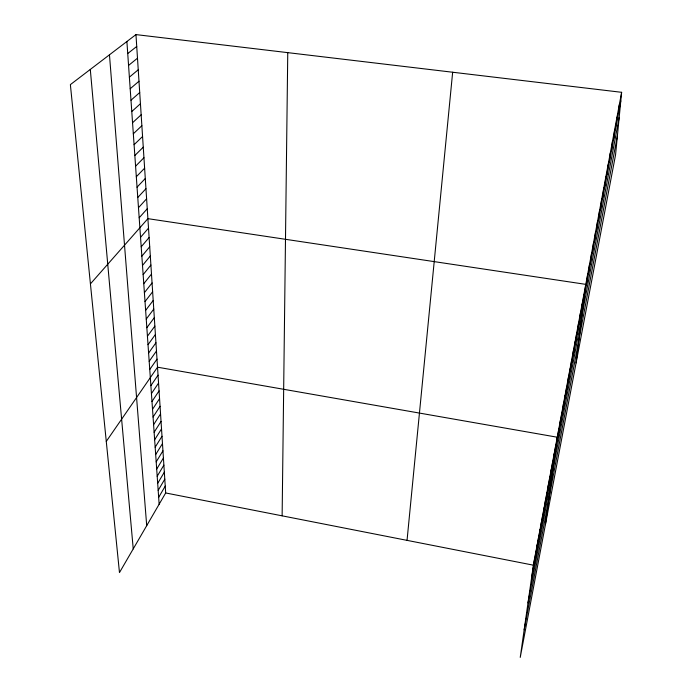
<?xml version="1.0" encoding="UTF-8"?>
<svg xmlns="http://www.w3.org/2000/svg" width="692" height="692" viewBox="0 0 692 692"><rect width="100%" height="100%" fill="white"/><g stroke="black" fill="none" stroke-linecap="round" stroke-linejoin="round"><path stroke-width="1.04" d="M282.128 515.834L287.76 52.635M407.043 540.365L452.654 72.236M621.624 92.313L615.551 154.87L520.237 657.4L533.368 565.174L621.624 92.313L135.961 34.6L70.376 84.623L119.474 572.587L165.682 492.963L135.961 34.6M618.423 113.523L619.297 104.786M616.088 126.005L616.996 117.095M613.787 138.322L614.73 129.248M611.512 150.475L612.489 141.246M609.271 162.482L610.275 153.096M607.057 174.323L608.095 164.791M604.869 186.018L605.941 176.348M602.706 197.566L603.813 187.748M600.578 208.967L601.711 199.019M596.392 231.344L597.577 221.137M598.468 220.22L599.627 210.143M594.333 242.321L595.553 231.993M590.302 263.886L591.573 253.315M592.309 253.168L593.554 242.719M588.321 274.464L589.619 263.79M576.081 362.963L585.778 284.36L147.889 218.655L90.427 283.884M586.366 284.922L587.69 274.136M580.752 314.955L582.136 303.866M582.586 305.163L583.944 294.169M577.145 334.21L578.581 322.939M578.936 324.643L580.346 313.459M573.625 353.032L575.095 341.588M575.381 343.682L576.825 332.316M570.182 371.44L571.696 359.831M571.895 362.288L573.383 350.766M565.165 398.289L566.722 386.465M566.817 389.44L568.366 377.685M568.495 380.488L570.018 368.81M560.304 424.282L561.913 412.242M561.904 415.71L563.496 403.739M563.522 407.052L565.104 395.149M545.417 524.64L557.25 437.214L157.525 367.192L106.274 441.418M557.147 441.141L558.79 428.979M558.721 432.76L560.338 420.649M551.04 473.812L552.735 461.417M552.545 465.777L554.223 453.433M554.058 457.646L555.728 445.363M545.175 505.151L546.922 492.557M546.619 497.436L548.349 484.884M548.073 489.642L549.803 477.143M549.552 481.77L551.256 469.323M538.177 542.571L539.976 529.752M539.552 535.236L541.343 522.46M540.936 527.823L542.718 515.099M542.338 520.341L544.102 507.66M543.748 512.789L545.504 500.143M532.823 571.185L534.665 558.228M534.146 564.136L535.971 551.213M535.478 557.017L537.295 544.128M536.819 549.829L538.635 536.975M531.517 578.166L620.793 100.876M527.996 602.931L619.184 117.424M524.164 629.832L617.402 135.736M158.658 497.34L165.241 486.104M158.174 490.377L164.791 479.175M157.681 483.345L164.333 472.186M157.188 476.252L163.874 465.136M156.686 469.089L163.416 458.017M156.184 461.867L162.949 450.838M155.674 454.566L162.482 443.589M155.164 447.205L162.006 436.271M154.645 439.766L161.53 428.884M154.126 432.258L161.046 421.428M153.598 424.68L160.553 413.894M153.062 417.025L160.06 406.299M152.525 409.301L159.567 398.627M151.98 401.498L159.065 390.885M151.427 393.618L158.555 383.057M150.873 385.669L158.044 375.168M149.749 369.519L157.006 359.139M149.178 361.319L156.478 351.008M148.607 353.041L155.942 342.8M148.019 344.685L155.406 334.504M147.431 336.234L154.861 326.122M146.834 327.705L154.316 317.663M146.237 319.081L153.762 309.116M145.631 310.371L153.2 300.484M145.017 301.574L152.638 291.764M144.394 292.681L152.067 282.95M143.772 283.703L151.487 274.049M143.14 274.62L150.899 265.053M142.5 265.443L150.311 255.971M141.851 256.17L149.714 246.785M141.203 246.802L149.117 237.503M140.537 237.33L148.512 228.126M139.179 217.781L147.249 208.776M138.478 207.695L146.609 198.803M137.769 197.497L145.951 188.708M137.042 187.177L145.285 178.501M136.315 176.745L144.619 168.182M135.58 166.192L143.945 157.741M134.836 155.51L143.261 147.188M134.084 144.706L142.569 136.506M133.322 133.781L141.869 125.71M132.553 122.726L141.159 114.785M131.774 111.533L140.441 103.731M130.987 100.21L139.715 92.546M130.191 88.758L138.98 81.232M129.378 77.158L138.236 69.78M128.565 65.42L137.492 58.197M127.735 53.544L136.731 46.468M165.682 492.963L533.368 565.174M90.297 69.434L133.236 548.886M109.466 54.806L146.704 525.669M126.895 41.511L159.143 504.243"/></g></svg>
